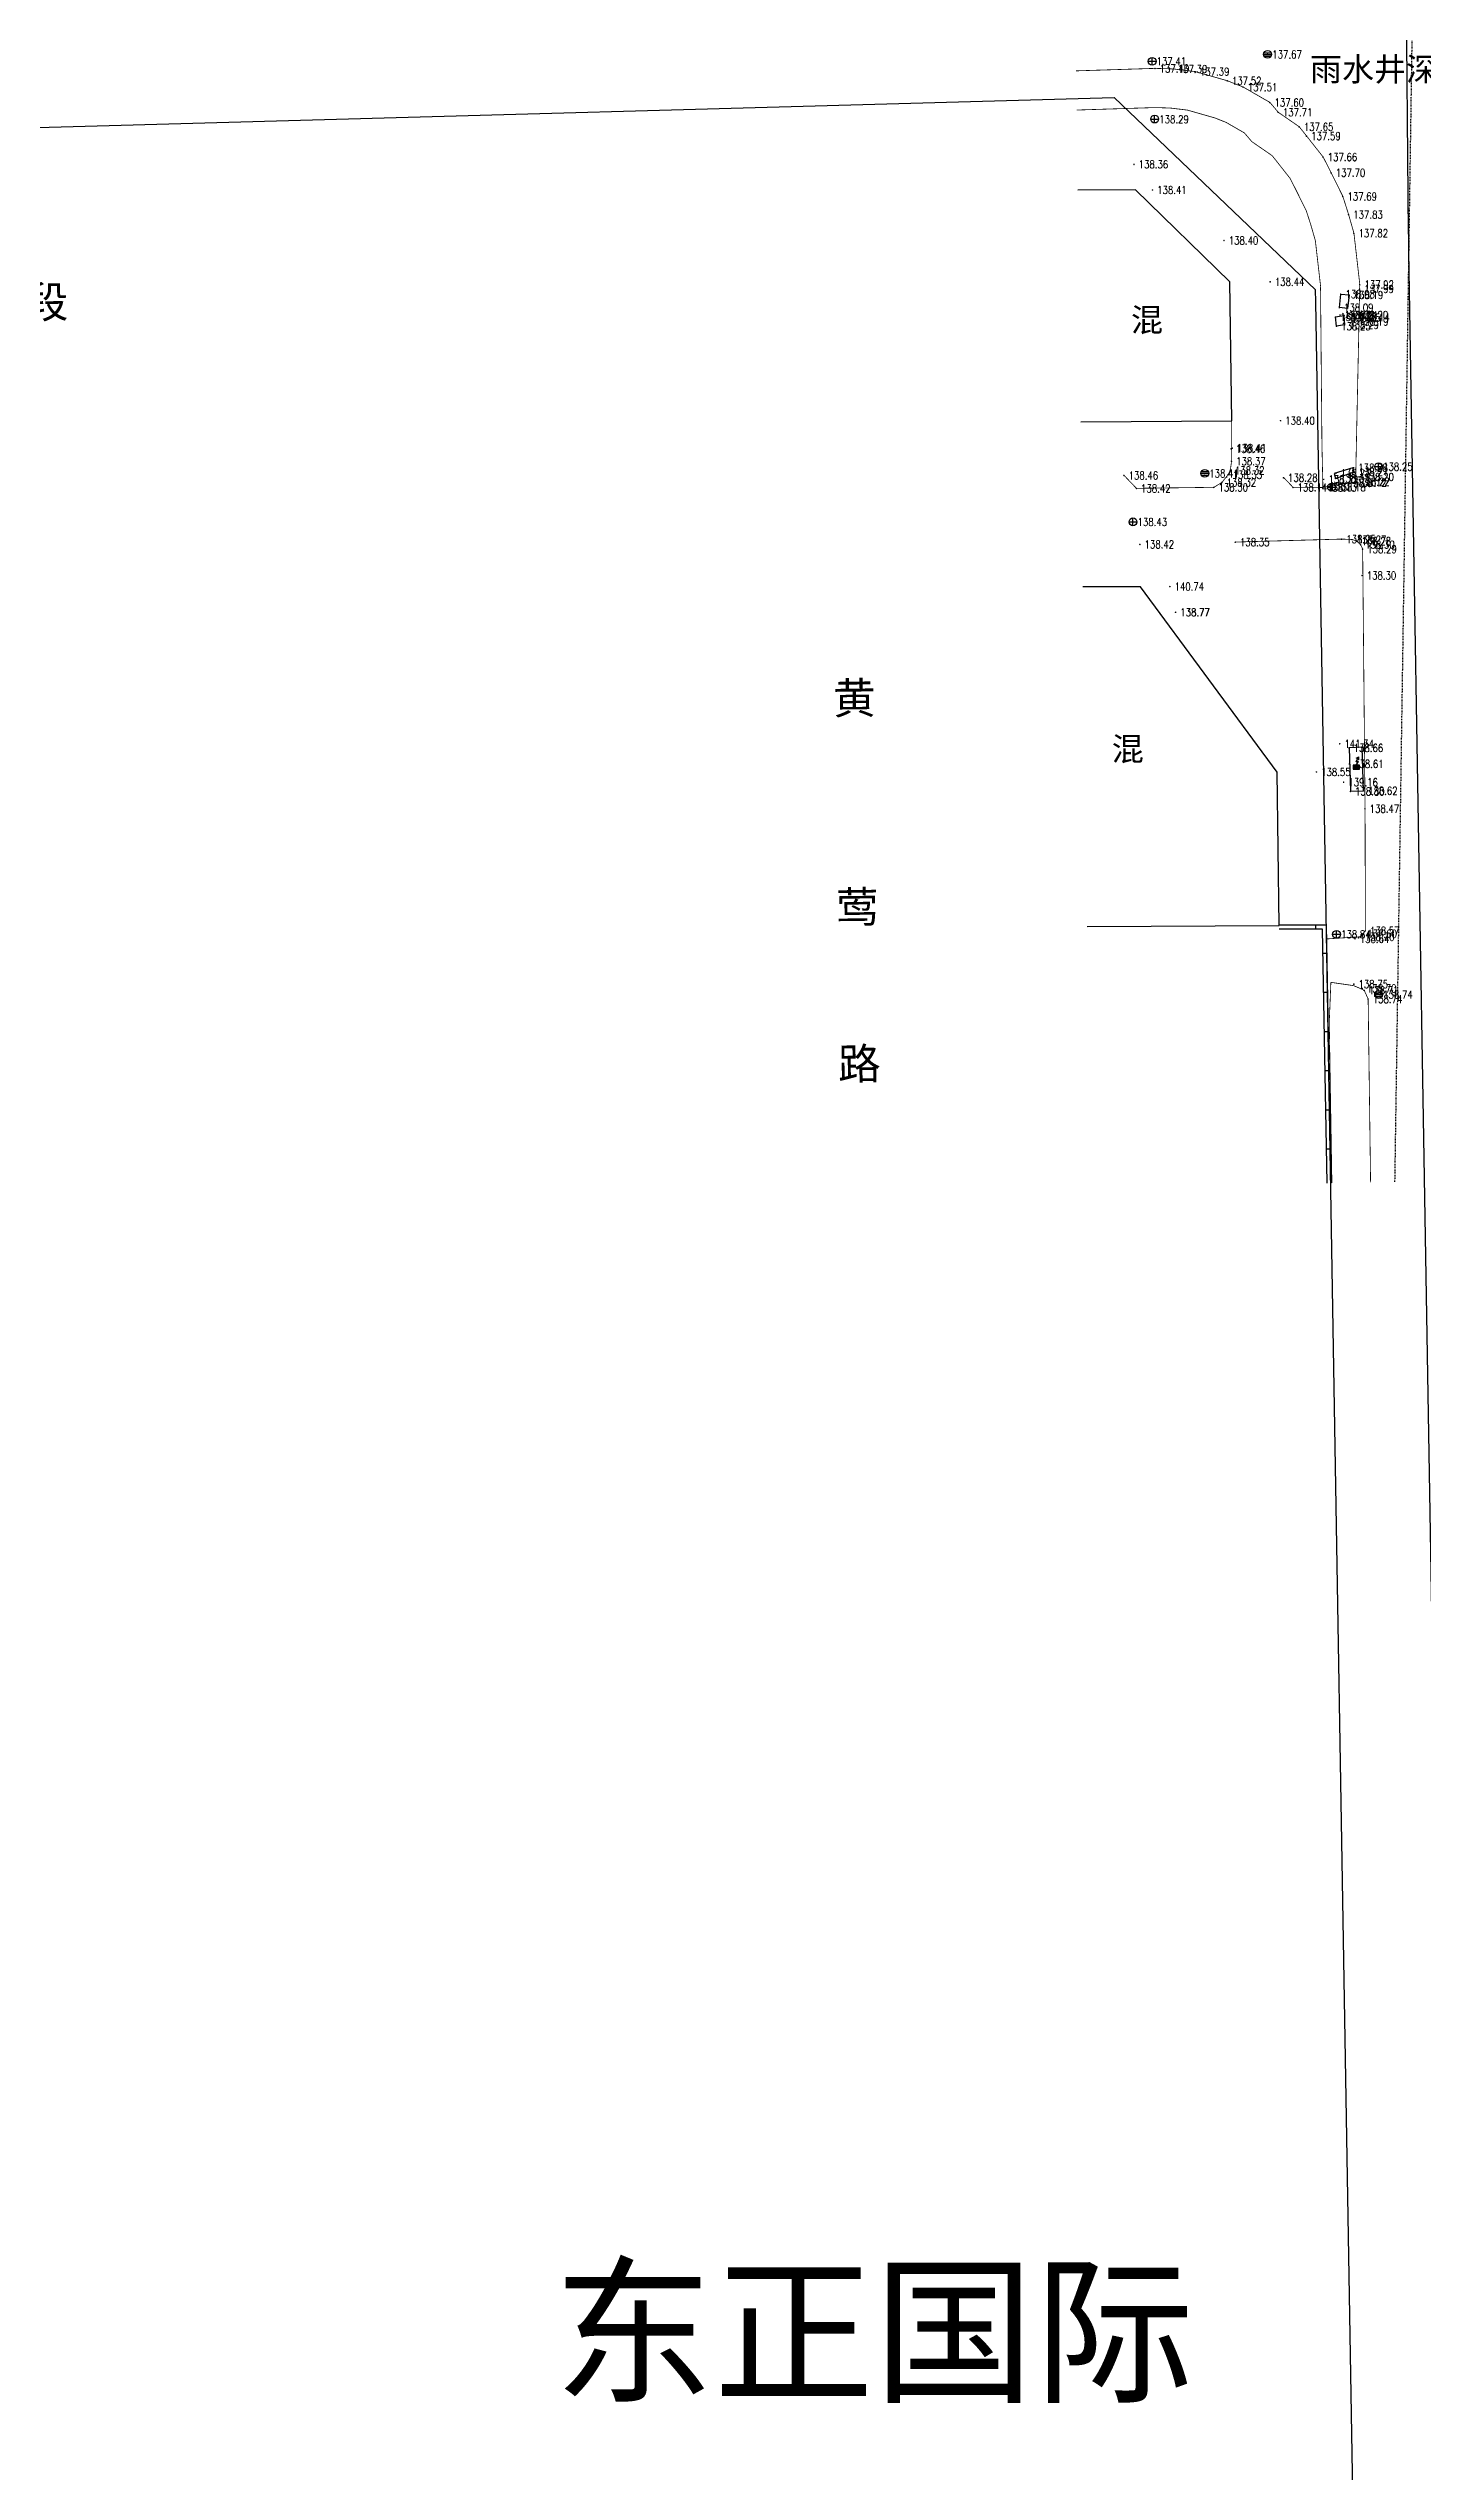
# Model space of a CAD drawing. Extents: x 529262 to 576451, y 2694391 to 2717535.
# Drawn here: x 563689.5 to 563864.9, y 2709893.4 to 2710202.7 of the extents above; entities that cross this region are included whole.
import ezdxf
from ezdxf.enums import TextEntityAlignment as Align
from ezdxf.xclip import XClip

# ---------------------------------------------------------------- set-up
doc = ezdxf.new("R2010")
doc.units = 0
doc.header["$XCLIPFRAME"] = 0
doc.linetypes.add('DASH', pattern=[0.35, 0.25, -0.1])
for name, color, linetype in [('COMPONENT', 8, 'Continuous'), ('DLSS', 4, 'Continuous'), ('GCD', 8, 'Continuous'), ('GXYZ', 8, 'Continuous'), ('JMD', 8, 'Continuous'), ('PP-COM', 7, 'Continuous'), ('RD-中线', 40, 'Continuous'), ('RD-红线', 7, 'Continuous'), ('RD-路名', 7, 'Continuous'), ('地块名称', 1, 'Continuous'), ('新建水沟', 7, 'Continuous')]:
    doc.layers.add(name, color=color, linetype=linetype)
doc.layers.add('现状管道深度（物探资料）', color=2, linetype='Continuous', plot=False)
doc.styles.add('HZ', font='rs.shx', dxfattribs={"width": 0.8, "bigfont": 'hztxt.shx'})
doc.styles.get("Standard").update_dxf_attribs({"font": '', "height": 2.5, "bigfont": 'smfs.shx'})
doc.styles.add('宋体', font='', dxfattribs={"width": 0.75})
doc.styles.add('黑体', font='simhei.ttf')
doc.styles.get('Standard').set_extended_font_data('FangSong_GB2312')
doc.styles.get('宋体').set_extended_font_data('SimSun')
doc.linetypes.add('536', pattern='A,9.4,[169,AAA.SHX,S=1,R=0,X=0,Y=0.15],0.6', length=10)

# ---------------------------------------------------------------- blocks, each defined once
blk = doc.blocks.new('A$C19FD0107')
at = {"layer": 'RD-中线', "color": 8, "linetype": 'Continuous', "flags": 128}
blk.add_lwpolyline([(-7114.57, 14662.94), (-7124.46, 15200.21, 0.000824), (-7124.48, 15201.2), (-7126.39, 15289.25, -0.001188), (-7126.42, 15290.68), (-7134.81, 15786.15, -0.001971), (-7134.84, 15788.51), (-7135.46, 15856.79, -0.007213), (-7135.41, 15865.44), (-7130.8, 16098.5)], format="xyb", dxfattribs=at)
at = {"layer": 'RD-红线', "color": 8, "linetype": 'Continuous', "flags": 128}
for points in [[(-7440.96, 15798.34), (-7435.16, 15798.5), (-7172.42, 15805.82)], [(-7138.55, 15298.5), (-7146.7, 15779.75), (-7146.73, 15781.26)]]:
    blk.add_lwpolyline(points, dxfattribs=at)
at = {"layer": 'RD-红线', "color": 8, "linetype": 'Continuous'}
blk.add_lwpolyline([(-7146.73, 15781.26), (-7172.42, 15805.82, 0.417414)], format="xyb", dxfattribs=at)
blk = doc.blocks.new('GC200')
at = {"linetype": 'Continuous', "const_width": 0.2, "flags": 128}
blk.add_lwpolyline([(-0.1, 0, 1), (0.1, 0, 1)], format="xyb", close=True, dxfattribs=at)
blk = doc.blocks.new('*U75')
at = {"linetype": 'Continuous'}
for points in [[(0.8, 1), (-0.8, 1), (0.8, 0)], [(-0.8, 0), (0.8, 0), (-0.8, 1)], [(0.8, 0), (-0.8, 0), (0, 0)]]:
    blk.add_solid(points, dxfattribs=at)
blk = doc.blocks.new('gc129')
at = {"linetype": 'Continuous', "flags": 128}
for points in [[(-0.8, 0), (0, 0), (0.8, 0), (0.8, 1), (-0.8, 1), (-0.8, 0)], [(-0.05, 2), (0.64, 3.2)], [(-0.05, 2.8), (0.64, 3.2)], [(0.58, 2), (-0.05, 2)], [(0, 1), (0.58, 2)], [(0.64, 2.4), (0.64, 3.2)]]:
    blk.add_lwpolyline(points, dxfattribs=at)
at = {"linetype": 'Continuous'}
blk.add_blockref('*U75', (0, 0), dxfattribs=at)
blk = doc.blocks.new('gcbj0103')
for p, q in [((-1, 0), (1, 0)), ((-0.9, 0.43), (0.9, 0.43)), ((-0.88, -0.47), (0.88, -0.47))]:
    blk.add_line(p, q)
blk.add_circle((0, 0), 1)
blk = doc.blocks.new('gcbj0102')
for p, q in [((-1, 0), (1, 0)), ((0, -1), (0, 1))]:
    blk.add_line(p, q)
blk.add_circle((0, 0), 1)

msp = doc.modelspace()

# ---------------------------------------------------------------- linework, layer by layer
at = {"layer": 'DLSS', "linetype": 'Continuous', "flags": 128}
for points in [[(563820.706, 2710199.816, 0.1, 0.1, 0), (563830.789, 2710200.135, 0.1, 0.1, 0), (563833.099, 2710200.063, 0.1, 0.1, 0), (563835.917, 2710199.725, 0.1, 0.1, 0), (563840.016, 2710198.552, 0.1, 0.1, 0), (563842.034, 2710197.756, 0.1, 0.1, 0), (563845.444, 2710195.788, 0.1, 0.1, 0), (563846.512, 2710194.53, 0.1, 0.1, 0), (563849.189, 2710192.682, 0.1, 0.1, 0), (563850.122, 2710191.505, 0.1, 0.1, 0), (563852.235, 2710188.826, 0.1, 0.1, 0), (563853.26, 2710186.825, 0.1, 0.1, 0), (563854.752, 2710183.796, 0.1, 0.1, 0), (563855.494, 2710181.47, 0.1, 0.1, 0), (563856.168, 2710179.107, 0.1, 0.1, 0), (563856.918, 2710172.559, 0.1, 0.1, 0), (563856.905, 2710171.983, 0.1, 0.1, 0), (563856.38, 2710147.383, 0.1, 0.1, 0), (563855.984, 2710147.269, 0.1, 0.1, 0), (563852.161, 2710146.644, 0.1, 0.1, 0), (563848.394, 2710146.662, 0.1, 0.1, 0), (563847.22, 2710147.895, 0, 0, 0), (563846.581, 2710151.813, 0, 0, 0)], [(563841.034, 2710139.674, 0.1, 0.1, 0), (563854.608, 2710140.054, 0.1, 0.1, 0), (563855.958, 2710140.001, 0.1, 0.1, 0), (563856.546, 2710139.794, 0.1, 0.1, 0), (563857.019, 2710139.348, 0.1, 0.1, 0), (563857.283, 2710138.783, 0.1, 0.1, 0), (563857.59, 2710105.649, 0.1, 0.1, 0), (563857.633, 2710090.069, 0.1, 0.1, 0), (563857.297, 2710089.687, 0.1, 0.1, 0), (563856.98, 2710089.296, 0.1, 0.1, 0), (563852.688, 2710089.018, 0, 0, 0)]]:
    msp.add_lwpolyline(points, format="xyseb", dxfattribs=at)
at = {"layer": 'DLSS', "linetype": 'Continuous', "const_width": 0.1, "flags": 128}
for points in [[(563820.772, 2710194.815), (563830.79, 2710195.133), (563832.723, 2710195.072), (563834.925, 2710194.808), (563838.407, 2710193.812), (563839.855, 2710193.241), (563842.194, 2710191.891), (563843.128, 2710190.79), (563845.734, 2710188.991), (563846.2, 2710188.404), (563848.007, 2710186.112), (563848.792, 2710184.58), (563850.102, 2710181.921), (563850.707, 2710180.024), (563851.247, 2710178.13), (563851.912, 2710172.33), (563851.906, 2710172.093), (563852.086, 2710152.07), (563852.208, 2710146.66)], [(563840.563, 2710155.142), (563840.549, 2710150), (563840.392, 2710148.824), (563840.096, 2710148.267), (563839.327, 2710147.293), (563838.295, 2710146.663), (563828.407, 2710146.532), (563826.82, 2710148.19)], [(563853.227, 2710083.478), (563853.022, 2710078.41), (563853.358, 2710057.85)], [(563853.227, 2710083.478), (563856.15, 2710083.055), (563857.477, 2710082.471), (563857.983, 2710081.356), (563858.294, 2710057.94)]]:
    msp.add_lwpolyline(points, dxfattribs=at)
at = {"layer": 'GXYZ', "linetype": 'Continuous', "flags": 128}
for points in [[(563854.314, 2710169.608), (563854.497, 2710171.332), (563855.551, 2710171.22), (563855.368, 2710169.496)], [(563854.983, 2710167.403), (563853.954, 2710167.226), (563853.832, 2710168.41), (563854.861, 2710168.587)], [(563855.206, 2710168.33), (563856.215, 2710167.826), (563856.369, 2710168.365), (563855.36, 2710168.869)], [(563853.627, 2710148.41), (563853.815, 2710147.806), (563856.184, 2710148.633), (563856.042, 2710149.163)]]:
    msp.add_lwpolyline(points, close=True, dxfattribs=at)
at = {"layer": 'GXYZ', "linetype": '536', "flags": 128}
msp.add_lwpolyline([(563855.547, 2710113.418), (563855.723, 2710107.859), (563857.384, 2710107.94), (563857.208, 2710113.499)], close=True, dxfattribs=at)
at = {"layer": 'JMD', "linetype": 'Continuous'}
for p, q in [((563851.254, 2710090.772), (563851.255, 2710090.272)), ((563852.722, 2710087.178), (563852.222, 2710087.169)), ((563852.813, 2710082.179), (563852.313, 2710082.17)), ((563852.904, 2710077.18), (563852.404, 2710077.171)), ((563852.995, 2710072.181), (563852.495, 2710072.171)), ((563853.086, 2710067.181), (563852.586, 2710067.172)), ((563853.177, 2710062.182), (563852.677, 2710062.173))]:
    msp.add_line(p, q, dxfattribs=at)
at = {"layer": 'JMD', "linetype": 'Continuous', "flags": 128}
for points in [[(563821.292, 2710155.023), (563840.563, 2710155.142), (563840.318, 2710172.869), (563828.294, 2710184.619), (563820.906, 2710184.573)], [(563822.135, 2710090.593), (563846.634, 2710090.745), (563846.361, 2710110.317), (563828.937, 2710133.975), (563821.568, 2710133.939)], [(563853.256, 2710057.849), (563852.656, 2710090.775), (563846.618, 2710090.761)], [(563852.756, 2710057.84), (563852.166, 2710090.274), (563846.62, 2710090.261)]]:
    msp.add_lwpolyline(points, dxfattribs=at)
at = {"layer": '新建水沟', "color": 5, "linetype": 'DASH', "ltscale": 0.3}
msp.add_lwpolyline([(563863.916, 2710227.265), (563861.363, 2710057.996)], dxfattribs=at)

# ---------------------------------------------------------------- block references
at = {"layer": 'COMPONENT', "linetype": 'Continuous', "xscale": 0.5, "yscale": 0.5}
for name, p in [('gcbj0103', (563845.145, 2710201.922)), ('gcbj0102', (563830.407, 2710201.036)), ('gcbj0102', (563830.728, 2710193.664)), ('gcbj0102', (563859.32, 2710149.299)), ('gcbj0103', (563837.13, 2710148.449)), ('gcbj0102', (563853.318, 2710146.684)), ('gcbj0102', (563827.963, 2710142.253)), ('gcbj0102', (563853.948, 2710089.607)), ('gcbj0103', (563859.317, 2710081.922))]:
    msp.add_blockref(name, p, dxfattribs=at)
at = {"layer": 'GCD', "color": 3, "linetype": 'Continuous'}
ref = msp.add_blockref('GC200', (563845.148, 2710201.91, 137.665), dxfattribs=dict(at, xscale=0.5, yscale=0.5, zscale=0.5))
ref.add_attrib('height', '137.67', dxfattribs={"linetype": 'Continuous', "height": 1, "style": 'HZ', "width": 0.8}).set_placement((563845.748, 2710201.91, 137.665), align=Align.MIDDLE_LEFT)
ref = msp.add_blockref('GC200', (563830.383, 2710201.026, 137.413), dxfattribs=dict(at, xscale=0.5, yscale=0.5, zscale=0.5))
ref.add_attrib('height', '137.41', dxfattribs={"linetype": 'Continuous', "height": 1, "style": 'HZ', "width": 0.8}).set_placement((563830.983, 2710201.026, 137.413), align=Align.MIDDLE_LEFT)
ref = msp.add_blockref('GC200', (563830.777, 2710200.119, 137.401), dxfattribs=dict(at, xscale=0.5, yscale=0.5, zscale=0.5))
ref.add_attrib('height', '137.40', dxfattribs={"linetype": 'Continuous', "height": 1, "style": 'HZ', "width": 0.8}).set_placement((563831.377, 2710200.119, 137.401), align=Align.MIDDLE_LEFT)
ref = msp.add_blockref('GC200', (563833.087, 2710200.047, 137.391), dxfattribs=dict(at, xscale=0.5, yscale=0.5, zscale=0.5))
ref.add_attrib('height', '137.39', dxfattribs={"linetype": 'Continuous', "height": 1, "style": 'HZ', "width": 0.8}).set_placement((563833.687, 2710200.047, 137.391), align=Align.MIDDLE_LEFT)
ref = msp.add_blockref('GC200', (563835.905, 2710199.709, 137.386), dxfattribs=dict(at, xscale=0.5, yscale=0.5, zscale=0.5))
ref.add_attrib('height', '137.39', dxfattribs={"linetype": 'Continuous', "height": 1, "style": 'HZ', "width": 0.8}).set_placement((563836.505, 2710199.709, 137.386), align=Align.MIDDLE_LEFT)
ref = msp.add_blockref('GC200', (563840.004, 2710198.536, 137.517), dxfattribs=dict(at, xscale=0.5, yscale=0.5, zscale=0.5))
ref.add_attrib('height', '137.52', dxfattribs={"linetype": 'Continuous', "height": 1, "style": 'HZ', "width": 0.8}).set_placement((563840.604, 2710198.536, 137.517), align=Align.MIDDLE_LEFT)
ref = msp.add_blockref('GC200', (563842.022, 2710197.74, 137.507), dxfattribs=dict(at, xscale=0.5, yscale=0.5, zscale=0.5))
ref.add_attrib('height', '137.51', dxfattribs={"linetype": 'Continuous', "height": 1, "style": 'HZ', "width": 0.8}).set_placement((563842.622, 2710197.74, 137.507), align=Align.MIDDLE_LEFT)
ref = msp.add_blockref('GC200', (563845.432, 2710195.772, 137.601), dxfattribs=dict(at, xscale=0.5, yscale=0.5, zscale=0.5))
ref.add_attrib('height', '137.60', dxfattribs={"linetype": 'Continuous', "height": 1, "style": 'HZ', "width": 0.8}).set_placement((563846.032, 2710195.772, 137.601), align=Align.MIDDLE_LEFT)
ref = msp.add_blockref('GC200', (563830.722, 2710193.634, 138.289), dxfattribs=dict(at, xscale=0.5, yscale=0.5, zscale=0.5))
ref.add_attrib('height', '138.29', dxfattribs={"linetype": 'Continuous', "height": 1, "style": 'HZ', "width": 0.8}).set_placement((563831.322, 2710193.634, 138.289), align=Align.MIDDLE_LEFT)
ref = msp.add_blockref('GC200', (563846.5, 2710194.514, 137.708), dxfattribs=dict(at, xscale=0.5, yscale=0.5, zscale=0.5))
ref.add_attrib('height', '137.71', dxfattribs={"linetype": 'Continuous', "height": 1, "style": 'HZ', "width": 0.8}).set_placement((563847.1, 2710194.514, 137.708), align=Align.MIDDLE_LEFT)
ref = msp.add_blockref('GC200', (563849.177, 2710192.666, 137.647), dxfattribs=dict(at, xscale=0.5, yscale=0.5, zscale=0.5))
ref.add_attrib('height', '137.65', dxfattribs={"linetype": 'Continuous', "height": 1, "style": 'HZ', "width": 0.8}).set_placement((563849.777, 2710192.666, 137.647), align=Align.MIDDLE_LEFT)
ref = msp.add_blockref('GC200', (563850.11, 2710191.489, 137.594), dxfattribs=dict(at, xscale=0.5, yscale=0.5, zscale=0.5))
ref.add_attrib('height', '137.59', dxfattribs={"linetype": 'Continuous', "height": 1, "style": 'HZ', "width": 0.8}).set_placement((563850.71, 2710191.489, 137.594), align=Align.MIDDLE_LEFT)
ref = msp.add_blockref('GC200', (563828.094, 2710187.877, 138.364), dxfattribs=dict(at, xscale=0.5, yscale=0.5, zscale=0.5))
ref.add_attrib('height', '138.36', dxfattribs={"linetype": 'Continuous', "height": 1, "style": 'HZ', "width": 0.8}).set_placement((563828.694, 2710187.877, 138.364), align=Align.MIDDLE_LEFT)
ref = msp.add_blockref('GC200', (563852.223, 2710188.81, 137.657), dxfattribs=dict(at, xscale=0.5, yscale=0.5, zscale=0.5))
ref.add_attrib('height', '137.66', dxfattribs={"linetype": 'Continuous', "height": 1, "style": 'HZ', "width": 0.8}).set_placement((563852.823, 2710188.81, 137.657), align=Align.MIDDLE_LEFT)
ref = msp.add_blockref('GC200', (563853.248, 2710186.809, 137.698), dxfattribs=dict(at, xscale=0.5, yscale=0.5, zscale=0.5))
ref.add_attrib('height', '137.70', dxfattribs={"linetype": 'Continuous', "height": 1, "style": 'HZ', "width": 0.8}).set_placement((563853.848, 2710186.809, 137.698), align=Align.MIDDLE_LEFT)
ref = msp.add_blockref('GC200', (563830.455, 2710184.616, 138.407), dxfattribs=dict(at, xscale=0.5, yscale=0.5, zscale=0.5))
ref.add_attrib('height', '138.41', dxfattribs={"linetype": 'Continuous', "height": 1, "style": 'HZ', "width": 0.8}).set_placement((563831.055, 2710184.616, 138.407), align=Align.MIDDLE_LEFT)
ref = msp.add_blockref('GC200', (563854.74, 2710183.78, 137.693), dxfattribs=dict(at, xscale=0.5, yscale=0.5, zscale=0.5))
ref.add_attrib('height', '137.69', dxfattribs={"linetype": 'Continuous', "height": 1, "style": 'HZ', "width": 0.8}).set_placement((563855.34, 2710183.78, 137.693), align=Align.MIDDLE_LEFT)
ref = msp.add_blockref('GC200', (563855.482, 2710181.454, 137.825), dxfattribs=dict(at, xscale=0.5, yscale=0.5, zscale=0.5))
ref.add_attrib('height', '137.83', dxfattribs={"linetype": 'Continuous', "height": 1, "style": 'HZ', "width": 0.8}).set_placement((563856.082, 2710181.454, 137.825), align=Align.MIDDLE_LEFT)
ref = msp.add_blockref('GC200', (563839.588, 2710178.165, 138.403), dxfattribs=dict(at, xscale=0.5, yscale=0.5, zscale=0.5))
ref.add_attrib('height', '138.40', dxfattribs={"linetype": 'Continuous', "height": 1, "style": 'HZ', "width": 0.8}).set_placement((563840.188, 2710178.165, 138.403), align=Align.MIDDLE_LEFT)
ref = msp.add_blockref('GC200', (563856.156, 2710179.091, 137.818), dxfattribs=dict(at, xscale=0.5, yscale=0.5, zscale=0.5))
ref.add_attrib('height', '137.82', dxfattribs={"linetype": 'Continuous', "height": 1, "style": 'HZ', "width": 0.8}).set_placement((563856.756, 2710179.091, 137.818), align=Align.MIDDLE_LEFT)
ref = msp.add_blockref('GC200', (563845.476, 2710172.885, 138.444), dxfattribs=dict(at, xscale=0.5, yscale=0.5, zscale=0.5))
ref.add_attrib('height', '138.44', dxfattribs={"linetype": 'Continuous', "height": 1, "style": 'HZ', "width": 0.8}).set_placement((563846.076, 2710172.885, 138.444), align=Align.MIDDLE_LEFT)
ref = msp.add_blockref('GC200', (563854.484, 2710171.316, 138.079), dxfattribs=dict(at, xscale=0.5, yscale=0.5, zscale=0.5))
ref.add_attrib('height', '138.08', dxfattribs={"linetype": 'Continuous', "height": 1, "style": 'HZ', "width": 0.8}).set_placement((563855.084, 2710171.316, 138.079), align=Align.MIDDLE_LEFT)
ref = msp.add_blockref('GC200', (563855.539, 2710171.204, 138.185), dxfattribs=dict(at, xscale=0.5, yscale=0.5, zscale=0.5))
ref.add_attrib('height', '138.19', dxfattribs={"linetype": 'Continuous', "height": 1, "style": 'HZ', "width": 0.8}).set_placement((563856.139, 2710171.204, 138.185), align=Align.MIDDLE_LEFT)
ref = msp.add_blockref('GC200', (563856.893, 2710171.967, 137.987), dxfattribs=dict(at, xscale=0.5, yscale=0.5, zscale=0.5))
ref.add_attrib('height', '137.99', dxfattribs={"linetype": 'Continuous', "height": 1, "style": 'HZ', "width": 0.8}).set_placement((563857.493, 2710171.967, 137.987), align=Align.MIDDLE_LEFT)
ref = msp.add_blockref('GC200', (563856.906, 2710172.543, 137.921), dxfattribs=dict(at, xscale=0.5, yscale=0.5, zscale=0.5))
ref.add_attrib('height', '137.92', dxfattribs={"linetype": 'Continuous', "height": 1, "style": 'HZ', "width": 0.8}).set_placement((563857.506, 2710172.543, 137.921), align=Align.MIDDLE_LEFT)
ref = msp.add_blockref('GC200', (563853.82, 2710168.394, 138.226), dxfattribs=dict(at, xscale=0.5, yscale=0.5, zscale=0.5))
ref.add_attrib('height', '138.23', dxfattribs={"linetype": 'Continuous', "height": 1, "style": 'HZ', "width": 0.8}).set_placement((563854.42, 2710168.394, 138.226), align=Align.MIDDLE_LEFT)
ref = msp.add_blockref('GC200', (563853.942, 2710167.21, 138.249), dxfattribs=dict(at, xscale=0.5, yscale=0.5, zscale=0.5))
ref.add_attrib('height', '138.25', dxfattribs={"linetype": 'Continuous', "height": 1, "style": 'HZ', "width": 0.8}).set_placement((563854.542, 2710167.21, 138.249), align=Align.MIDDLE_LEFT)
ref = msp.add_blockref('GC200', (563854.302, 2710169.592, 138.09), dxfattribs=dict(at, xscale=0.5, yscale=0.5, zscale=0.5))
ref.add_attrib('height', '138.09', dxfattribs={"linetype": 'Continuous', "height": 1, "style": 'HZ', "width": 0.8}).set_placement((563854.902, 2710169.592, 138.09), align=Align.MIDDLE_LEFT)
ref = msp.add_blockref('GC200', (563854.386, 2710168.654, 138.088), dxfattribs=dict(at, xscale=0.5, yscale=0.5, zscale=0.5))
ref.add_attrib('height', '138.09', dxfattribs={"linetype": 'Continuous', "height": 1, "style": 'HZ', "width": 0.8}).set_placement((563854.986, 2710168.654, 138.088), align=Align.MIDDLE_LEFT)
ref = msp.add_blockref('GC200', (563854.915, 2710168.606, 138.211), dxfattribs=dict(at, xscale=0.5, yscale=0.5, zscale=0.5))
ref.add_attrib('height', '138.21', dxfattribs={"linetype": 'Continuous', "height": 1, "style": 'HZ', "width": 0.8}).set_placement((563855.515, 2710168.606, 138.211), align=Align.MIDDLE_LEFT)
ref = msp.add_blockref('GC200', (563854.971, 2710167.387, 138.285), dxfattribs=dict(at, xscale=0.5, yscale=0.5, zscale=0.5))
ref.add_attrib('height', '138.29', dxfattribs={"linetype": 'Continuous', "height": 1, "style": 'HZ', "width": 0.8}).set_placement((563855.571, 2710167.387, 138.285), align=Align.MIDDLE_LEFT)
ref = msp.add_blockref('GC200', (563855.194, 2710168.314, 138.149), dxfattribs=dict(at, xscale=0.5, yscale=0.5, zscale=0.5))
ref.add_attrib('height', '138.15', dxfattribs={"linetype": 'Continuous', "height": 1, "style": 'HZ', "width": 0.8}).set_placement((563855.794, 2710168.314, 138.149), align=Align.MIDDLE_LEFT)
ref = msp.add_blockref('GC200', (563856.183, 2710168.647, 138.197), dxfattribs=dict(at, xscale=0.5, yscale=0.5, zscale=0.5))
ref.add_attrib('height', '138.20', dxfattribs={"linetype": 'Continuous', "height": 1, "style": 'HZ', "width": 0.8}).set_placement((563856.783, 2710168.647, 138.197), align=Align.MIDDLE_LEFT)
ref = msp.add_blockref('GC200', (563856.203, 2710167.81, 138.191), dxfattribs=dict(at, xscale=0.5, yscale=0.5, zscale=0.5))
ref.add_attrib('height', '138.19', dxfattribs={"linetype": 'Continuous', "height": 1, "style": 'HZ', "width": 0.8}).set_placement((563856.803, 2710167.81, 138.191), align=Align.MIDDLE_LEFT)
ref = msp.add_blockref('GC200', (563856.357, 2710168.349, 138.135), dxfattribs=dict(at, xscale=0.5, yscale=0.5, zscale=0.5))
ref.add_attrib('height', '138.14', dxfattribs={"linetype": 'Continuous', "height": 1, "style": 'HZ', "width": 0.8}).set_placement((563856.957, 2710168.349, 138.135), align=Align.MIDDLE_LEFT)
ref = msp.add_blockref('GC200', (563846.801, 2710155.165, 138.398), dxfattribs=dict(at, xscale=0.5, yscale=0.5, zscale=0.5))
ref.add_attrib('height', '138.40', dxfattribs={"linetype": 'Continuous', "height": 1, "style": 'HZ', "width": 0.8}).set_placement((563847.401, 2710155.165, 138.398), align=Align.MIDDLE_LEFT)
ref = msp.add_blockref('GC200', (563840.38, 2710148.808, 138.324), dxfattribs=dict(at, xscale=0.5, yscale=0.5, zscale=0.5))
ref.add_attrib('height', '138.32', dxfattribs={"linetype": 'Continuous', "height": 1, "style": 'HZ', "width": 0.8}).set_placement((563840.98, 2710148.808, 138.324), align=Align.MIDDLE_LEFT)
ref = msp.add_blockref('GC200', (563840.483, 2710151.575, 138.459), dxfattribs=dict(at, xscale=0.5, yscale=0.5, zscale=0.5))
ref.add_attrib('height', '138.46', dxfattribs={"linetype": 'Continuous', "height": 1, "style": 'HZ', "width": 0.8}).set_placement((563841.083, 2710151.575, 138.459), align=Align.MIDDLE_LEFT)
ref = msp.add_blockref('GC200', (563840.537, 2710149.984, 138.367), dxfattribs=dict(at, xscale=0.5, yscale=0.5, zscale=0.5))
ref.add_attrib('height', '138.37', dxfattribs={"linetype": 'Continuous', "height": 1, "style": 'HZ', "width": 0.8}).set_placement((563841.137, 2710149.984, 138.367), align=Align.MIDDLE_LEFT)
ref = msp.add_blockref('GC200', (563840.641, 2710151.664, 138.413), dxfattribs=dict(at, xscale=0.5, yscale=0.5, zscale=0.5))
ref.add_attrib('height', '138.41', dxfattribs={"linetype": 'Continuous', "height": 1, "style": 'HZ', "width": 0.8}).set_placement((563841.241, 2710151.664, 138.413), align=Align.MIDDLE_LEFT)
ref = msp.add_blockref('GC200', (563856.122, 2710149.174, 138.28), dxfattribs=dict(at, xscale=0.5, yscale=0.5, zscale=0.5))
ref.add_attrib('height', '138.28', dxfattribs={"linetype": 'Continuous', "height": 1, "style": 'HZ', "width": 0.8}).set_placement((563856.722, 2710149.174, 138.28), align=Align.MIDDLE_LEFT)
ref = msp.add_blockref('GC200', (563859.293, 2710149.286, 138.25), dxfattribs=dict(at, xscale=0.5, yscale=0.5, zscale=0.5))
ref.add_attrib('height', '138.25', dxfattribs={"linetype": 'Continuous', "height": 1, "style": 'HZ', "width": 0.8}).set_placement((563859.893, 2710149.286, 138.25), align=Align.MIDDLE_LEFT)
ref = msp.add_blockref('GC200', (563826.808, 2710148.174, 138.457), dxfattribs=dict(at, xscale=0.5, yscale=0.5, zscale=0.5))
ref.add_attrib('height', '138.46', dxfattribs={"linetype": 'Continuous', "height": 1, "style": 'HZ', "width": 0.8}).set_placement((563827.408, 2710148.174, 138.457), align=Align.MIDDLE_LEFT)
ref = msp.add_blockref('GC200', (563828.395, 2710146.516, 138.424), dxfattribs=dict(at, xscale=0.5, yscale=0.5, zscale=0.5))
ref.add_attrib('height', '138.42', dxfattribs={"linetype": 'Continuous', "height": 1, "style": 'HZ', "width": 0.8}).set_placement((563828.995, 2710146.516, 138.424), align=Align.MIDDLE_LEFT)
ref = msp.add_blockref('GC200', (563837.102, 2710148.428, 138.413), dxfattribs=dict(at, xscale=0.5, yscale=0.5, zscale=0.5))
ref.add_attrib('height', '138.41', dxfattribs={"linetype": 'Continuous', "height": 1, "style": 'HZ', "width": 0.8}).set_placement((563837.702, 2710148.428, 138.413), align=Align.MIDDLE_LEFT)
ref = msp.add_blockref('GC200', (563838.283, 2710146.647, 138.3), dxfattribs=dict(at, xscale=0.5, yscale=0.5, zscale=0.5))
ref.add_attrib('height', '138.30', dxfattribs={"linetype": 'Continuous', "height": 1, "style": 'HZ', "width": 0.8}).set_placement((563838.883, 2710146.647, 138.3), align=Align.MIDDLE_LEFT)
ref = msp.add_blockref('GC200', (563839.315, 2710147.277, 138.32), dxfattribs=dict(at, xscale=0.5, yscale=0.5, zscale=0.5))
ref.add_attrib('height', '138.32', dxfattribs={"linetype": 'Continuous', "height": 1, "style": 'HZ', "width": 0.8}).set_placement((563839.915, 2710147.277, 138.32), align=Align.MIDDLE_LEFT)
ref = msp.add_blockref('GC200', (563840.084, 2710148.251, 138.328), dxfattribs=dict(at, xscale=0.5, yscale=0.5, zscale=0.5))
ref.add_attrib('height', '138.33', dxfattribs={"linetype": 'Continuous', "height": 1, "style": 'HZ', "width": 0.8}).set_placement((563840.684, 2710148.251, 138.328), align=Align.MIDDLE_LEFT)
ref = msp.add_blockref('GC200', (563847.158, 2710147.879, 138.276), dxfattribs=dict(at, xscale=0.5, yscale=0.5, zscale=0.5))
ref.add_attrib('height', '138.28', dxfattribs={"linetype": 'Continuous', "height": 1, "style": 'HZ', "width": 0.8}).set_placement((563847.758, 2710147.879, 138.276), align=Align.MIDDLE_LEFT)
ref = msp.add_blockref('GC200', (563848.382, 2710146.646, 138.144), dxfattribs=dict(at, xscale=0.5, yscale=0.5, zscale=0.5))
ref.add_attrib('height', '138.14', dxfattribs={"linetype": 'Continuous', "height": 1, "style": 'HZ', "width": 0.8}).set_placement((563848.982, 2710146.646, 138.144), align=Align.MIDDLE_LEFT)
ref = msp.add_blockref('GC200', (563852.149, 2710146.628, 138.13), dxfattribs=dict(at, xscale=0.5, yscale=0.5, zscale=0.5))
ref.add_attrib('height', '138.13', dxfattribs={"linetype": 'Continuous', "height": 1, "style": 'HZ', "width": 0.8}).set_placement((563852.749, 2710146.628, 138.13), align=Align.MIDDLE_LEFT)
ref = msp.add_blockref('GC200', (563852.312, 2710147.672, 138.324), dxfattribs=dict(at, xscale=0.5, yscale=0.5, zscale=0.5))
ref.add_attrib('height', '138.32', dxfattribs={"linetype": 'Continuous', "height": 1, "style": 'HZ', "width": 0.8}).set_placement((563852.912, 2710147.672, 138.324), align=Align.MIDDLE_LEFT)
ref = msp.add_blockref('GC200', (563852.446, 2710146.778, 138.174), dxfattribs=dict(at, xscale=0.5, yscale=0.5, zscale=0.5))
ref.add_attrib('height', '138.17', dxfattribs={"linetype": 'Continuous', "height": 1, "style": 'HZ', "width": 0.8}).set_placement((563853.046, 2710146.778, 138.174), align=Align.MIDDLE_LEFT)
ref = msp.add_blockref('GC200', (563853.309, 2710146.664, 138.175), dxfattribs=dict(at, xscale=0.5, yscale=0.5, zscale=0.5))
ref.add_attrib('height', '138.18', dxfattribs={"linetype": 'Continuous', "height": 1, "style": 'HZ', "width": 0.8}).set_placement((563853.909, 2710146.664, 138.175), align=Align.MIDDLE_LEFT)
ref = msp.add_blockref('GC200', (563853.803, 2710147.79, 138.325), dxfattribs=dict(at, xscale=0.5, yscale=0.5, zscale=0.5))
ref.add_attrib('height', '138.33', dxfattribs={"linetype": 'Continuous', "height": 1, "style": 'HZ', "width": 0.8}).set_placement((563854.403, 2710147.79, 138.325), align=Align.MIDDLE_LEFT)
ref = msp.add_blockref('GC200', (563853.871, 2710148.463, 138.231), dxfattribs=dict(at, xscale=0.5, yscale=0.5, zscale=0.5))
ref.add_attrib('height', '138.23', dxfattribs={"linetype": 'Continuous', "height": 1, "style": 'HZ', "width": 0.8}).set_placement((563854.471, 2710148.463, 138.231), align=Align.MIDDLE_LEFT)
ref = msp.add_blockref('GC200', (563854.821, 2710147.231, 138.013), dxfattribs=dict(at, xscale=0.5, yscale=0.5, zscale=0.5))
ref.add_attrib('height', '138.01', dxfattribs={"linetype": 'Continuous', "height": 1, "style": 'HZ', "width": 0.8}).set_placement((563855.421, 2710147.231, 138.013), align=Align.MIDDLE_LEFT)
ref = msp.add_blockref('GC200', (563855.972, 2710147.253, 138.116), dxfattribs=dict(at, xscale=0.5, yscale=0.5, zscale=0.5))
ref.add_attrib('height', '138.12', dxfattribs={"linetype": 'Continuous', "height": 1, "style": 'HZ', "width": 0.8}).set_placement((563856.572, 2710147.253, 138.116), align=Align.MIDDLE_LEFT)
ref = msp.add_blockref('GC200', (563856.172, 2710148.617, 138.207), dxfattribs=dict(at, xscale=0.5, yscale=0.5, zscale=0.5))
ref.add_attrib('height', '138.21', dxfattribs={"linetype": 'Continuous', "height": 1, "style": 'HZ', "width": 0.8}).set_placement((563856.772, 2710148.617, 138.207), align=Align.MIDDLE_LEFT)
ref = msp.add_blockref('GC200', (563856.368, 2710147.367, 138.216), dxfattribs=dict(at, xscale=0.5, yscale=0.5, zscale=0.5))
ref.add_attrib('height', '138.22', dxfattribs={"linetype": 'Continuous', "height": 1, "style": 'HZ', "width": 0.8}).set_placement((563856.968, 2710147.367, 138.216), align=Align.MIDDLE_LEFT)
ref = msp.add_blockref('GC200', (563856.899, 2710147.987, 138.203), dxfattribs=dict(at, xscale=0.5, yscale=0.5, zscale=0.5))
ref.add_attrib('height', '138.20', dxfattribs={"linetype": 'Continuous', "height": 1, "style": 'HZ', "width": 0.8}).set_placement((563857.499, 2710147.987, 138.203), align=Align.MIDDLE_LEFT)
ref = msp.add_blockref('GC200', (563827.951, 2710142.235, 138.434), dxfattribs=dict(at, xscale=0.5, yscale=0.5, zscale=0.5))
ref.add_attrib('height', '138.43', dxfattribs={"linetype": 'Continuous', "height": 1, "style": 'HZ', "width": 0.8}).set_placement((563828.551, 2710142.235, 138.434), align=Align.MIDDLE_LEFT)
ref = msp.add_blockref('GC200', (563828.848, 2710139.369, 138.421), dxfattribs=dict(at, xscale=0.5, yscale=0.5, zscale=0.5))
ref.add_attrib('height', '138.42', dxfattribs={"linetype": 'Continuous', "height": 1, "style": 'HZ', "width": 0.8}).set_placement((563829.448, 2710139.369, 138.421), align=Align.MIDDLE_LEFT)
ref = msp.add_blockref('GC200', (563841.022, 2710139.658, 138.353), dxfattribs=dict(at, xscale=0.5, yscale=0.5, zscale=0.5))
ref.add_attrib('height', '138.35', dxfattribs={"linetype": 'Continuous', "height": 1, "style": 'HZ', "width": 0.8}).set_placement((563841.622, 2710139.658, 138.353), align=Align.MIDDLE_LEFT)
ref = msp.add_blockref('GC200', (563854.596, 2710140.038, 138.252), dxfattribs=dict(at, xscale=0.5, yscale=0.5, zscale=0.5))
ref.add_attrib('height', '138.25', dxfattribs={"linetype": 'Continuous', "height": 1, "style": 'HZ', "width": 0.8}).set_placement((563855.196, 2710140.038, 138.252), align=Align.MIDDLE_LEFT)
ref = msp.add_blockref('GC200', (563855.946, 2710139.985, 138.268), dxfattribs=dict(at, xscale=0.5, yscale=0.5, zscale=0.5))
ref.add_attrib('height', '138.27', dxfattribs={"linetype": 'Continuous', "height": 1, "style": 'HZ', "width": 0.8}).set_placement((563856.546, 2710139.985, 138.268), align=Align.MIDDLE_LEFT)
ref = msp.add_blockref('GC200', (563856.534, 2710139.778, 138.277), dxfattribs=dict(at, xscale=0.5, yscale=0.5, zscale=0.5))
ref.add_attrib('height', '138.28', dxfattribs={"linetype": 'Continuous', "height": 1, "style": 'HZ', "width": 0.8}).set_placement((563857.134, 2710139.778, 138.277), align=Align.MIDDLE_LEFT)
ref = msp.add_blockref('GC200', (563857.007, 2710139.332, 138.297), dxfattribs=dict(at, xscale=0.5, yscale=0.5, zscale=0.5))
ref.add_attrib('height', '138.30', dxfattribs={"linetype": 'Continuous', "height": 1, "style": 'HZ', "width": 0.8}).set_placement((563857.607, 2710139.332, 138.297), align=Align.MIDDLE_LEFT)
ref = msp.add_blockref('GC200', (563857.271, 2710138.767, 138.292), dxfattribs=dict(at, xscale=0.5, yscale=0.5, zscale=0.5))
ref.add_attrib('height', '138.29', dxfattribs={"linetype": 'Continuous', "height": 1, "style": 'HZ', "width": 0.8}).set_placement((563857.871, 2710138.767, 138.292), align=Align.MIDDLE_LEFT)
ref = msp.add_blockref('GC200', (563832.675, 2710133.992, 140.741), dxfattribs=dict(at, xscale=0.5, yscale=0.5, zscale=0.5))
ref.add_attrib('height', '140.74', dxfattribs={"linetype": 'Continuous', "height": 1, "style": 'HZ', "width": 0.8}).set_placement((563833.275, 2710133.992, 140.741), align=Align.MIDDLE_LEFT)
ref = msp.add_blockref('GC200', (563857.201, 2710135.41, 138.3), dxfattribs=dict(at, xscale=0.5, yscale=0.5, zscale=0.5))
ref.add_attrib('height', '138.30', dxfattribs={"linetype": 'Continuous', "height": 1, "style": 'HZ', "width": 0.8}).set_placement((563857.801, 2710135.41, 138.3), align=Align.MIDDLE_LEFT)
ref = msp.add_blockref('GC200', (563833.396, 2710130.714, 138.765), dxfattribs=dict(at, xscale=0.5, yscale=0.5, zscale=0.5))
ref.add_attrib('height', '138.77', dxfattribs={"linetype": 'Continuous', "height": 1, "style": 'HZ', "width": 0.8}).set_placement((563833.996, 2710130.714, 138.765), align=Align.MIDDLE_LEFT)
ref = msp.add_blockref('GC200', (563833.415, 2710130.702, 138.765), dxfattribs=dict(at, xscale=0.5, yscale=0.5, zscale=0.5))
ref.add_attrib('height', '138.77', dxfattribs={"linetype": 'Continuous', "height": 1, "style": 'HZ', "width": 0.8}).set_placement((563834.015, 2710130.702, 138.765), align=Align.MIDDLE_LEFT)
ref = msp.add_blockref('GC200', (563854.355, 2710113.924, 141.337), dxfattribs=dict(at, xscale=0.5, yscale=0.5, zscale=0.5))
ref.add_attrib('height', '141.34', dxfattribs={"linetype": 'Continuous', "height": 1, "style": 'HZ', "width": 0.8}).set_placement((563854.955, 2710113.924, 141.337), align=Align.MIDDLE_LEFT)
ref = msp.add_blockref('GC200', (563855.535, 2710113.402, 138.66), dxfattribs=dict(at, xscale=0.5, yscale=0.5, zscale=0.5))
ref.add_attrib('height', '138.66', dxfattribs={"linetype": 'Continuous', "height": 1, "style": 'HZ', "width": 0.8}).set_placement((563856.135, 2710113.402, 138.66), align=Align.MIDDLE_LEFT)
ref = msp.add_blockref('GC200', (563851.38, 2710110.332, 138.549), dxfattribs=dict(at, xscale=0.5, yscale=0.5, zscale=0.5))
ref.add_attrib('height', '138.55', dxfattribs={"linetype": 'Continuous', "height": 1, "style": 'HZ', "width": 0.8}).set_placement((563851.98, 2710110.332, 138.549), align=Align.MIDDLE_LEFT)
ref = msp.add_blockref('GC200', (563854.857, 2710109.02, 139.162), dxfattribs=dict(at, xscale=0.5, yscale=0.5, zscale=0.5))
ref.add_attrib('height', '139.16', dxfattribs={"linetype": 'Continuous', "height": 1, "style": 'HZ', "width": 0.8}).set_placement((563855.457, 2710109.02, 139.162), align=Align.MIDDLE_LEFT)
ref = msp.add_blockref('GC200', (563855.582, 2710111.358, 138.607), dxfattribs=dict(at, xscale=0.5, yscale=0.5, zscale=0.5))
ref.add_attrib('height', '138.61', dxfattribs={"linetype": 'Continuous', "height": 1, "style": 'HZ', "width": 0.8}).set_placement((563856.182, 2710111.358, 138.607), align=Align.MIDDLE_LEFT)
ref = msp.add_blockref('GC200', (563855.711, 2710107.843, 138.804), dxfattribs=dict(at, xscale=0.5, yscale=0.5, zscale=0.5))
ref.add_attrib('height', '138.80', dxfattribs={"linetype": 'Continuous', "height": 1, "style": 'HZ', "width": 0.8}).set_placement((563856.311, 2710107.843, 138.804), align=Align.MIDDLE_LEFT)
ref = msp.add_blockref('GC200', (563857.372, 2710107.924, 138.622), dxfattribs=dict(at, xscale=0.5, yscale=0.5, zscale=0.5))
ref.add_attrib('height', '138.62', dxfattribs={"linetype": 'Continuous', "height": 1, "style": 'HZ', "width": 0.8}).set_placement((563857.972, 2710107.924, 138.622), align=Align.MIDDLE_LEFT)
ref = msp.add_blockref('GC200', (563857.578, 2710105.633, 138.469), dxfattribs=dict(at, xscale=0.5, yscale=0.5, zscale=0.5))
ref.add_attrib('height', '138.47', dxfattribs={"linetype": 'Continuous', "height": 1, "style": 'HZ', "width": 0.8}).set_placement((563858.178, 2710105.633, 138.469), align=Align.MIDDLE_LEFT)
ref = msp.add_blockref('GC200', (563857.621, 2710090.053, 138.572), dxfattribs=dict(at, xscale=0.5, yscale=0.5, zscale=0.5))
ref.add_attrib('height', '138.57', dxfattribs={"linetype": 'Continuous', "height": 1, "style": 'HZ', "width": 0.8}).set_placement((563858.221, 2710090.053, 138.572), align=Align.MIDDLE_LEFT)
ref = msp.add_blockref('GC200', (563853.926, 2710089.601, 138.841), dxfattribs=dict(at, xscale=0.5, yscale=0.5, zscale=0.5))
ref.add_attrib('height', '138.84', dxfattribs={"linetype": 'Continuous', "height": 1, "style": 'HZ', "width": 0.8}).set_placement((563854.526, 2710089.601, 138.841), align=Align.MIDDLE_LEFT)
ref = msp.add_blockref('GC200', (563856.307, 2710089.032, 138.641), dxfattribs=dict(at, xscale=0.5, yscale=0.5, zscale=0.5))
ref.add_attrib('height', '138.64', dxfattribs={"linetype": 'Continuous', "height": 1, "style": 'HZ', "width": 0.8}).set_placement((563856.907, 2710089.032, 138.641), align=Align.MIDDLE_LEFT)
ref = msp.add_blockref('GC200', (563856.968, 2710089.28, 138.703), dxfattribs=dict(at, xscale=0.5, yscale=0.5, zscale=0.5))
ref.add_attrib('height', '138.70', dxfattribs={"linetype": 'Continuous', "height": 1, "style": 'HZ', "width": 0.8}).set_placement((563857.568, 2710089.28, 138.703), align=Align.MIDDLE_LEFT)
ref = msp.add_blockref('GC200', (563857.285, 2710089.671, 138.597), dxfattribs=dict(at, xscale=0.5, yscale=0.5, zscale=0.5))
ref.add_attrib('height', '138.60', dxfattribs={"linetype": 'Continuous', "height": 1, "style": 'HZ', "width": 0.8}).set_placement((563857.885, 2710089.671, 138.597), align=Align.MIDDLE_LEFT)
ref = msp.add_blockref('GC200', (563856.153, 2710083.245, 138.749), dxfattribs=dict(at, xscale=0.5, yscale=0.5, zscale=0.5))
ref.add_attrib('height', '138.75', dxfattribs={"linetype": 'Continuous', "height": 1, "style": 'HZ', "width": 0.8}).set_placement((563856.753, 2710083.245, 138.749), align=Align.MIDDLE_LEFT)
ref = msp.add_blockref('GC200', (563857.232, 2710082.69, 138.703), dxfattribs=dict(at, xscale=0.5, yscale=0.5, zscale=0.5))
ref.add_attrib('height', '138.70', dxfattribs={"linetype": 'Continuous', "height": 1, "style": 'HZ', "width": 0.8}).set_placement((563857.832, 2710082.69, 138.703), align=Align.MIDDLE_LEFT)
ref = msp.add_blockref('GC200', (563857.465, 2710082.455, 138.709), dxfattribs=dict(at, xscale=0.5, yscale=0.5, zscale=0.5))
ref.add_attrib('height', '138.71', dxfattribs={"linetype": 'Continuous', "height": 1, "style": 'HZ', "width": 0.8}).set_placement((563858.065, 2710082.455, 138.709), align=Align.MIDDLE_LEFT)
ref = msp.add_blockref('GC200', (563857.971, 2710081.34, 138.74), dxfattribs=dict(at, xscale=0.5, yscale=0.5, zscale=0.5))
ref.add_attrib('height', '138.74', dxfattribs={"linetype": 'Continuous', "height": 1, "style": 'HZ', "width": 0.8}).set_placement((563858.571, 2710081.34, 138.74), align=Align.MIDDLE_LEFT)
ref = msp.add_blockref('GC200', (563859.305, 2710081.905, 138.742), dxfattribs=dict(at, xscale=0.5, yscale=0.5, zscale=0.5))
ref.add_attrib('height', '138.74', dxfattribs={"linetype": 'Continuous', "height": 1, "style": 'HZ', "width": 0.8}).set_placement((563859.905, 2710081.905, 138.742), align=Align.MIDDLE_LEFT)
at = {"layer": 'GXYZ', "linetype": 'Continuous', "xscale": 0.5, "yscale": 0.5}
msp.add_blockref('gc129', (563856.465, 2710110.679), dxfattribs=at)
at = {"layer": 'PP-COM'}
ref = msp.add_blockref('A$C19FD0107', (570997.993, 2694390.603), dxfattribs=at)
XClip(ref).set_block_clipping_path([(-9366.4383134884, 14428.6043910822), (-3328.4480743363, 17452.7484863754)])

# ---------------------------------------------------------------- texts
at = {"layer": 'JMD', "linetype": 'Continuous', "style": '宋体'}
for p in [(563831.799, 2710168.045), (563829.343, 2710113.276)]:
    msp.add_text('混', height=3, dxfattribs=at).set_placement(p, align=Align.MIDDLE_RIGHT)
at = {"layer": 'RD-路名', "color": 7, "style": '黑体'}
msp.add_text(' 龙溪路中段', height=4, rotation=1.30936, dxfattribs=at).set_placement((563677.049, 2710170.095), align=Align.MIDDLE)
at = {"layer": 'RD-路名', "color": 7, "linetype": 'Continuous', "insert": (563789.644, 2710121.719), "char_height": 4, "width": 50.99419, "attachment_point": 1, "rotation": 0.77924, "style": '黑体'}
msp.add_mtext('黄\\P\\P \\P\\P莺\\P\\P\\P路', dxfattribs=at)
at = {"layer": '地块名称', "color": 1}
msp.add_text('东正国际', height=15, dxfattribs=at).set_placement((563753.98, 2709903.778))
at = {"layer": '现状管道深度（物探资料）', "color": 3}
msp.add_text('雨水井深2.7m,d1000', height=3, dxfattribs=at).set_placement((563868.93, 2710200.025), align=Align.MIDDLE_CENTER)

doc.saveas('drawing.dxf')
